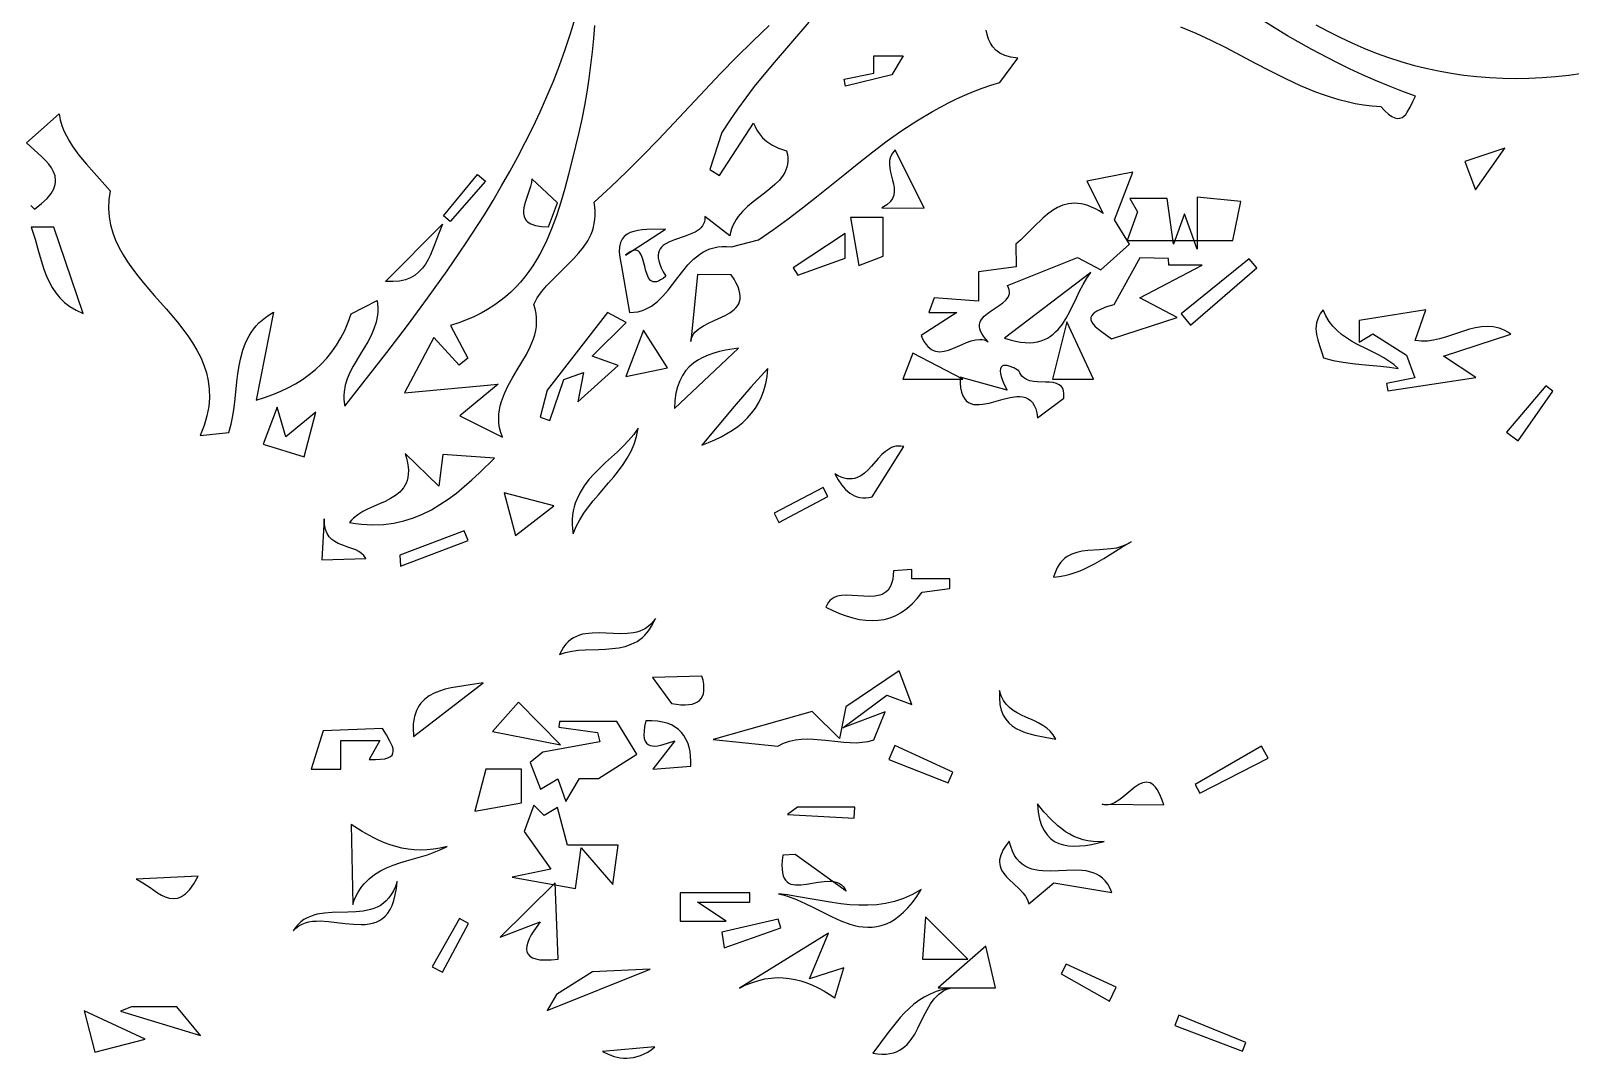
# Model space of a CAD drawing. Header units: metres. Extents: x 0 to 50, y 0 to 50.
# Drawn here: x 16.75 to 25.8, y 12.58 to 18.62 of the extents above; entities that cross this region are included whole.
import ezdxf

# ---------------------------------------------------------------- set-up
doc = ezdxf.new("R2010")
doc.units = ezdxf.units.M

msp = doc.modelspace()

# ---------------------------------------------------------------- linework, layer by layer
for points in [[(16.750564, 17.591054), (16.773249, 17.570564), (16.773249, 17.570564), (16.81457, 17.602193), (16.846669, 17.632395), (16.870254, 17.661266), (16.886037, 17.688902), (16.891225, 17.702287), (16.894728, 17.715399), (16.896636, 17.72825), (16.897037, 17.740852), (16.893675, 17.765357), (16.885351, 17.789009), (16.872777, 17.811904), (16.856662, 17.834138), (16.837717, 17.855806), (16.816652, 17.877005), (16.771005, 17.918374), (16.725404, 17.959011), (16.91761, 18.129222), (16.91761, 18.129222), (16.924658, 18.094857), (16.934291, 18.061928), (16.946288, 18.030302), (16.960431, 17.999847), (16.976498, 17.970432), (16.994272, 17.941924), (17.034056, 17.887105), (17.078027, 17.834337), (17.124426, 17.782564), (17.171495, 17.730732), (17.217477, 17.677788), (17.217477, 17.677788), (17.210203, 17.624949), (17.208558, 17.574023), (17.212132, 17.524871), (17.220517, 17.477352), (17.233304, 17.431326), (17.250084, 17.386652), (17.270447, 17.34319), (17.293984, 17.300799), (17.320287, 17.259339), (17.348946, 17.21867), (17.379552, 17.178651), (17.411696, 17.139142), (17.478962, 17.061091), (17.547472, 16.983393), (17.613951, 16.904925), (17.645407, 16.865051), (17.675129, 16.824564), (17.702706, 16.783322), (17.727731, 16.741186), (17.749794, 16.698014), (17.768486, 16.653667), (17.783398, 16.608004), (17.79412, 16.560885), (17.800245, 16.512169), (17.801362, 16.461715), (17.797062, 16.409384), (17.786937, 16.355035), (17.770578, 16.298527), (17.747574, 16.23972), (17.915942, 16.257327), (17.915942, 16.257327), (17.92925, 16.305899), (17.939346, 16.355195), (17.947004, 16.404932), (17.953, 16.454831), (17.963099, 16.553984), (17.968751, 16.602677), (17.975838, 16.650406), (17.985134, 16.696888), (17.997413, 16.741844), (18.01345, 16.784991), (18.034019, 16.826049), (18.046245, 16.845706), (18.059895, 16.864735), (18.075064, 16.883101), (18.091851, 16.900769), (18.110352, 16.917704), (18.130663, 16.93387), (18.152882, 16.949232), (18.177105, 16.963756), (18.075119, 16.447593), (18.075119, 16.447593), (18.125396, 16.462959), (18.173861, 16.480221), (18.220465, 16.499437), (18.265161, 16.52067), (18.3079, 16.54398), (18.348634, 16.569428), (18.387316, 16.597074), (18.423897, 16.62698), (18.458329, 16.659206), (18.490563, 16.693812), (18.520553, 16.730861), (18.548249, 16.770412), (18.573604, 16.812526), (18.596569, 16.857265), (18.617096, 16.904688), (18.635138, 16.954857), (18.786711, 17.033701), (18.786711, 17.033701), (18.789942, 17.010971), (18.791346, 16.988814), (18.791049, 16.967194), (18.789173, 16.946075), (18.78118, 16.905196), (18.768358, 16.865887), (18.751696, 16.827861), (18.732184, 16.790827), (18.688569, 16.718584), (18.64543, 16.646847), (18.626512, 16.610446), (18.610683, 16.573306), (18.598931, 16.535137), (18.592247, 16.495651), (18.591114, 16.475324), (18.591619, 16.454559), (18.593886, 16.433321), (18.598038, 16.411572), (18.598038, 16.411572), (18.844555, 16.727321), (18.965469, 16.886207), (19.083894, 17.046272), (19.199138, 17.207894), (19.310508, 17.371451), (19.41731, 17.537322), (19.468782, 17.621243), (19.518852, 17.705885), (19.567433, 17.791294), (19.61444, 17.877518), (19.659784, 17.964603), (19.703381, 18.052599), (19.745142, 18.14155), (19.784981, 18.231506), (19.822813, 18.322513), (19.858549, 18.414618), (19.892104, 18.507869), (19.92339, 18.602314), (19.952321, 18.697998)], [(20.063893, 18.649892), (20.05817, 18.571788), (20.050816, 18.493569), (20.041826, 18.415196), (20.031195, 18.336629), (20.018921, 18.257829), (20.004999, 18.178757), (19.989424, 18.099374), (19.972193, 18.01964), (19.9533, 17.939516), (19.9533, 17.939516), (19.911501, 17.774028), (19.88958, 17.691906), (19.866085, 17.610812), (19.840349, 17.531207), (19.811702, 17.453553), (19.779475, 17.378311), (19.743, 17.305941), (19.72296, 17.270977), (19.701607, 17.236904), (19.678858, 17.203779), (19.654629, 17.17166), (19.628835, 17.140606), (19.601395, 17.110672), (19.572223, 17.081917), (19.541237, 17.054399), (19.508353, 17.028176), (19.473487, 17.003303), (19.436555, 16.979841), (19.397475, 16.957845), (19.356162, 16.937374), (19.312533, 16.918485), (19.266504, 16.901235), (19.217991, 16.885684), (19.319154, 16.69376), (19.26947, 16.653609), (19.119472, 16.81552), (18.94757, 16.489354), (19.498968, 16.540842), (19.272069, 16.355342), (19.523235, 16.229617), (19.523235, 16.229617), (19.513703, 16.257751), (19.507054, 16.285235), (19.503096, 16.31211), (19.501641, 16.338416), (19.502499, 16.364195), (19.50548, 16.389487), (19.510395, 16.414334), (19.517054, 16.438775), (19.534846, 16.486608), (19.557339, 16.533312), (19.583016, 16.579214), (19.61036, 16.624643), (19.637855, 16.669925), (19.663984, 16.715388), (19.687229, 16.761358), (19.706075, 16.808163), (19.713373, 16.831981), (19.719003, 16.856131), (19.722775, 16.880652), (19.724498, 16.905587), (19.723984, 16.930977), (19.721042, 16.956861), (19.715484, 16.983281), (19.707119, 17.010278), (19.707119, 17.010278), (19.728454, 17.048334), (19.753797, 17.084223), (19.782313, 17.118394), (19.813166, 17.151296), (19.878547, 17.21509), (19.943259, 17.2792), (19.973278, 17.312496), (20.000624, 17.347219), (20.024465, 17.383817), (20.043963, 17.422741), (20.051823, 17.443215), (20.058285, 17.464439), (20.063244, 17.486469), (20.066596, 17.509361), (20.068236, 17.533171), (20.06806, 17.557956), (20.065964, 17.583771), (20.061843, 17.610673), (20.061843, 17.610673), (20.159233, 17.699345), (20.254339, 17.790829), (20.347671, 17.884572), (20.439739, 17.980024), (20.622125, 18.173844), (20.805576, 18.367875), (20.898977, 18.46359), (20.994174, 18.557703), (21.091677, 18.649661)], [(21.324982, 18.668827), (21.216327, 18.543813), (21.108432, 18.418146), (21.003684, 18.290036), (20.953237, 18.224506), (20.904471, 18.157694), (20.857685, 18.089378), (20.813178, 18.019332), (20.742527, 17.803185), (20.799543, 17.767534), (20.999002, 18.075853), (20.999002, 18.075853), (21.008313, 18.055538), (21.019597, 18.033878), (21.034004, 18.01153), (21.052685, 17.989151), (21.076791, 17.967398), (21.107472, 17.946927), (21.14588, 17.928396), (21.193165, 17.912461), (21.193165, 17.912461), (21.198174, 17.89121), (21.200773, 17.871061), (21.201102, 17.85194), (21.199305, 17.833771), (21.195522, 17.816482), (21.189894, 17.799999), (21.182565, 17.784247), (21.173676, 17.769153), (21.151782, 17.740642), (21.125348, 17.713874), (21.095506, 17.688258), (21.063391, 17.663204), (20.996874, 17.61241), (20.96474, 17.585488), (20.934868, 17.556762), (20.908391, 17.525638), (20.89678, 17.508993), (20.886443, 17.491527), (20.877521, 17.473166), (20.870157, 17.453836), (20.864492, 17.433464), (20.860668, 17.411975), (20.713886, 17.526497), (20.713886, 17.526497), (20.713362, 17.510255), (20.71053, 17.49564), (20.705579, 17.482524), (20.698695, 17.470778), (20.690067, 17.460274), (20.679883, 17.450882), (20.655597, 17.43492), (20.62734, 17.421864), (20.596614, 17.410683), (20.533768, 17.389828), (20.504653, 17.378094), (20.47908, 17.364116), (20.468092, 17.355963), (20.458553, 17.346863), (20.450651, 17.336688), (20.444573, 17.325307), (20.440509, 17.312593), (20.438644, 17.298417), (20.439169, 17.28265), (20.442269, 17.265163), (20.448133, 17.245828), (20.45695, 17.224515), (20.468906, 17.201097), (20.484189, 17.175444), (20.484189, 17.175444), (20.467948, 17.163009), (20.453328, 17.153658), (20.440226, 17.147189), (20.428535, 17.143397), (20.41815, 17.142081), (20.408965, 17.143038), (20.400877, 17.146063), (20.393778, 17.150954), (20.387564, 17.157508), (20.382129, 17.165521), (20.373176, 17.185116), (20.366076, 17.208112), (20.359986, 17.232885), (20.347465, 17.281265), (20.339347, 17.301621), (20.328868, 17.317256), (20.32248, 17.322795), (20.315185, 17.326544), (20.306878, 17.328301), (20.297454, 17.327862), (20.286807, 17.325023), (20.274832, 17.319583), (20.261425, 17.311338), (20.246478, 17.300084), (20.480846, 17.452178), (20.480846, 17.452178), (20.371179, 17.449538), (20.344896, 17.447622), (20.31984, 17.444363), (20.296397, 17.439338), (20.274953, 17.432129), (20.255895, 17.422314), (20.23961, 17.409473), (20.226484, 17.393185), (20.216903, 17.373029), (20.211255, 17.348585), (20.209925, 17.319432), (20.213301, 17.285149), (20.221768, 17.245317), (20.270321, 16.96291), (20.270321, 16.96291), (20.295011, 16.96373), (20.318304, 16.966921), (20.3403, 16.972318), (20.361102, 16.979756), (20.38081, 16.989071), (20.399526, 17.000098), (20.41735, 17.012673), (20.434384, 17.026631), (20.466487, 17.058038), (20.496645, 17.093001), (20.55436, 17.168331), (20.583538, 17.206063), (20.614008, 17.242084), (20.646581, 17.275078), (20.663909, 17.290028), (20.682066, 17.303728), (20.701153, 17.316012), (20.721272, 17.326716), (20.742524, 17.335675), (20.76501, 17.342725), (20.788831, 17.347701), (20.814089, 17.350439), (20.840884, 17.350774), (20.869318, 17.348542), (21.029004, 17.389175), (21.029004, 17.389175), (21.116799, 17.449364), (21.202614, 17.512082), (21.286897, 17.576719), (21.370096, 17.642666), (21.53504, 17.776051), (21.617682, 17.842269), (21.701036, 17.907359), (21.78555, 17.970712), (21.871673, 18.031716), (21.959854, 18.089763), (22.050542, 18.144244), (22.144185, 18.194549), (22.192255, 18.217944), (22.241232, 18.240068), (22.291173, 18.260842), (22.342132, 18.280191), (22.394167, 18.298039), (22.447334, 18.31431), (22.553233, 18.457868), (22.553233, 18.457868), (22.511117, 18.463365), (22.475996, 18.47311), (22.447152, 18.486649), (22.423864, 18.503529), (22.405413, 18.523295), (22.391081, 18.545494), (22.380148, 18.569672), (22.371896, 18.595374), (22.365604, 18.622147)], [(23.509432, 18.641786), (23.599323, 18.60473), (23.687729, 18.563714), (23.775081, 18.519863), (23.948358, 18.42815), (24.035148, 18.382538), (24.122614, 18.338587), (24.21119, 18.297422), (24.301308, 18.260167), (24.34708, 18.243356), (24.393401, 18.227945), (24.440322, 18.214074), (24.4879, 18.201882), (24.536188, 18.191512), (24.585239, 18.183102), (24.635109, 18.176794), (24.685851, 18.172729), (24.685851, 18.172729), (24.709884, 18.147447), (24.731554, 18.128373), (24.751045, 18.115007), (24.768538, 18.10685), (24.784216, 18.103403), (24.798261, 18.104167), (24.810856, 18.108641), (24.822183, 18.116327), (24.832425, 18.126726), (24.841763, 18.139338), (24.858459, 18.169203), (24.873732, 18.201928), (24.889041, 18.233519), (24.889041, 18.233519), (24.809793, 18.262928), (24.731535, 18.293785), (24.654241, 18.326053), (24.577885, 18.359695), (24.502439, 18.394674), (24.427877, 18.430954), (24.281301, 18.507266), (24.137945, 18.588337), (23.997597, 18.673873)], [(24.30425, 18.653484), (24.374162, 18.615302), (24.444555, 18.57958), (24.515427, 18.546318), (24.586776, 18.515516), (24.658601, 18.487174), (24.730898, 18.461292), (24.803665, 18.437869), (24.876901, 18.416907), (24.950603, 18.398405), (25.024768, 18.382362), (25.099396, 18.36878), (25.174483, 18.357657), (25.250027, 18.348994), (25.326026, 18.342791), (25.402479, 18.339048), (25.479382, 18.337765), (25.556733, 18.338942), (25.634531, 18.342578), (25.712773, 18.348674), (25.791457, 18.35723), (25.870581, 18.368246)], [(21.705521, 18.470684), (21.878911, 18.470684), (21.812144, 18.359493), (21.54051, 18.291846), (21.531646, 18.33283), (21.705521, 18.368221), (21.705521, 18.470684)], [(21.831942, 17.918988), (21.831942, 17.918988), (21.815158, 17.89855), (21.804624, 17.877283), (21.79934, 17.855339), (21.798308, 17.832869), (21.800528, 17.810027), (21.805003, 17.786964), (21.816719, 17.740787), (21.821963, 17.717976), (21.825465, 17.695554), (21.826227, 17.673674), (21.82325, 17.652486), (21.815535, 17.632143), (21.802083, 17.612798), (21.781896, 17.594603), (21.753974, 17.577711), (22.003023, 17.575941), (21.831942, 17.918988)], [(25.41506, 17.927945), (25.179285, 17.850372), (25.242791, 17.683077), (25.41506, 17.927945)], [(19.424174, 17.733745), (19.216284, 17.496342), (19.177067, 17.529965), (19.376265, 17.77355), (19.424174, 17.733745)], [(19.696136, 17.748115), (19.696136, 17.748115), (19.693297, 17.726314), (19.687958, 17.703571), (19.672956, 17.656536), (19.657476, 17.609564), (19.65154, 17.586901), (19.647865, 17.565213), (19.647244, 17.544818), (19.650471, 17.526037), (19.658338, 17.509189), (19.66426, 17.501589), (19.671639, 17.494593), (19.691168, 17.482569), (19.717718, 17.473436), (19.752082, 17.467514), (19.795053, 17.465122), (19.846545, 17.606604), (19.696136, 17.748115)], [(23.22838, 17.786989), (22.957309, 17.735122), (23.05512, 17.545114), (23.05512, 17.545114), (23.031383, 17.559678), (23.008483, 17.571992), (22.986388, 17.582151), (22.965061, 17.590251), (22.944469, 17.596385), (22.924577, 17.600648), (22.905351, 17.603134), (22.886757, 17.60394), (22.86876, 17.603158), (22.851325, 17.600884), (22.818006, 17.592238), (22.786526, 17.578758), (22.756608, 17.561203), (22.727979, 17.540328), (22.700361, 17.516892), (22.647064, 17.465362), (22.594516, 17.41267), (22.567834, 17.387781), (22.540515, 17.364874), (22.543493, 17.230834), (22.320776, 17.200487), (22.320776, 17.029895), (22.061298, 17.048761), (22.029928, 16.96169), (22.193251, 16.96169), (21.983638, 16.827165), (21.983638, 16.827165), (21.99309, 16.807033), (22.002947, 16.789666), (22.013187, 16.774911), (22.02379, 16.762613), (22.034732, 16.752619), (22.045992, 16.744774), (22.057548, 16.738925), (22.069378, 16.734917), (22.08146, 16.732597), (22.093772, 16.73181), (22.119, 16.734221), (22.144886, 16.740919), (22.171255, 16.750672), (22.224742, 16.774415), (22.251509, 16.785941), (22.278058, 16.795594), (22.304213, 16.802143), (22.329801, 16.804356), (22.342327, 16.803451), (22.354645, 16.801), (22.366733, 16.796849), (22.37857, 16.790845), (22.37857, 16.790845), (22.362757, 16.807987), (22.350087, 16.824067), (22.340369, 16.839147), (22.333414, 16.853289), (22.329033, 16.866555), (22.327037, 16.879007), (22.327235, 16.890708), (22.329439, 16.90172), (22.333458, 16.912104), (22.339105, 16.921924), (22.354519, 16.940119), (22.374166, 16.9568), (22.39653, 16.972466), (22.443348, 17.002744), (22.464771, 17.01835), (22.482849, 17.034932), (22.496067, 17.052987), (22.500379, 17.062722), (22.502908, 17.073012), (22.503464, 17.083919), (22.501858, 17.095506), (22.4979, 17.107834), (22.491401, 17.120965), (22.904059, 17.286117), (23.041281, 17.212988), (23.209155, 17.363527), (23.120755, 17.507066), (23.22838, 17.786989)], [(23.2101, 17.632354), (23.256944, 17.554343), (23.195878, 17.384847), (23.816744, 17.384847), (23.863619, 17.614777), (23.60722, 17.64024), (23.60722, 17.334281), (23.532271, 17.542311), (23.467697, 17.363078), (23.430948, 17.632354), (23.2101, 17.632354)], [(16.754313, 17.463891), (16.754313, 17.463891), (16.776825, 17.394214), (16.796896, 17.32136), (16.817973, 17.247823), (16.829966, 17.211578), (16.843503, 17.176096), (16.859015, 17.141689), (16.876934, 17.10867), (16.897688, 17.077349), (16.921711, 17.048038), (16.949431, 17.021048), (16.981281, 16.996692), (17.017691, 16.975281), (17.059092, 16.957126), (16.88639, 17.464688), (16.754313, 17.463891)], [(19.171151, 17.481533), (19.171151, 17.481533), (19.147181, 17.421834), (19.124614, 17.360681), (19.100197, 17.301327), (19.086278, 17.273341), (19.070676, 17.247023), (19.052985, 17.222781), (19.032798, 17.201021), (19.009709, 17.182149), (18.98331, 17.166572), (18.953196, 17.154696), (18.918959, 17.146927), (18.880193, 17.143673), (18.836491, 17.145339), (19.171151, 17.481533)], [(21.568797, 17.520577), (21.618872, 17.239127), (21.761453, 17.293167), (21.761453, 17.520577), (21.568797, 17.520577)], [(21.259246, 17.181943), (21.537724, 17.281652), (21.537724, 17.426013), (21.231908, 17.224965), (21.259246, 17.181943)], [(23.269414, 17.283105), (23.116246, 17.007529), (23.116246, 17.007529), (23.074557, 16.995329), (23.041561, 16.982929), (23.016563, 16.970364), (22.998868, 16.957668), (22.98778, 16.944878), (22.982605, 16.932028), (22.982648, 16.919154), (22.987213, 16.90629), (22.995607, 16.893472), (23.007133, 16.880735), (23.036803, 16.855645), (23.103156, 16.807985), (23.488866, 16.932053), (23.270007, 17.049497), (23.636976, 17.241133), (23.439423, 17.241133), (23.438969, 17.278869), (23.269414, 17.283105)], [(22.981431, 17.197906), (22.474889, 16.810925), (22.474889, 16.810925), (22.508067, 16.800798), (22.539233, 16.793252), (22.568476, 16.788173), (22.595885, 16.785445), (22.62155, 16.784953), (22.64556, 16.786584), (22.668004, 16.790222), (22.688972, 16.795753), (22.708552, 16.803061), (22.726835, 16.812033), (22.74391, 16.822553), (22.759865, 16.834506), (22.77479, 16.847778), (22.788774, 16.862254), (22.814278, 16.89436), (22.837091, 16.929905), (22.857927, 16.967971), (22.896525, 17.047995), (22.915717, 17.088117), (22.935788, 17.127088), (22.957455, 17.16399), (22.981431, 17.197906)], [(23.912623, 17.27841), (23.511934, 16.954391), (23.567222, 16.887479), (23.956455, 17.225447), (23.912623, 17.27841)], [(20.670219, 17.185759), (20.630062, 16.792461), (20.630062, 16.792461), (20.633358, 16.8076), (20.638747, 16.821494), (20.646047, 16.834247), (20.655075, 16.845967), (20.665649, 16.85676), (20.677586, 16.86673), (20.704817, 16.884629), (20.735307, 16.900512), (20.767593, 16.915227), (20.831712, 16.94454), (20.860621, 16.960834), (20.88548, 16.979349), (20.895934, 16.989705), (20.904827, 17.000934), (20.911978, 17.013142), (20.917203, 17.026435), (20.920319, 17.040919), (20.921143, 17.0567), (20.919494, 17.073884), (20.915188, 17.092577), (20.908043, 17.112884), (20.897875, 17.134913), (20.884503, 17.158768), (20.867743, 17.184555), (20.670219, 17.185759)], [(19.801904, 16.328348), (19.884472, 16.568183), (19.999731, 16.609644), (19.966063, 16.43723), (20.203582, 16.650222), (20.050581, 16.705259), (20.25003, 16.904552), (20.14124, 16.962156), (19.785886, 16.506842), (19.746106, 16.347358), (19.801904, 16.328348)], [(24.346328, 16.97897), (24.346328, 16.97897), (24.332487, 16.958145), (24.321747, 16.93836), (24.313841, 16.919482), (24.308505, 16.901376), (24.305473, 16.883907), (24.30448, 16.86694), (24.30526, 16.850341), (24.307548, 16.833976), (24.315587, 16.801408), (24.326473, 16.768157), (24.338084, 16.733149), (24.348295, 16.695305), (24.348295, 16.695305), (24.406814, 16.680476), (24.464102, 16.669672), (24.520279, 16.661894), (24.575466, 16.656144), (24.683348, 16.646737), (24.736284, 16.641084), (24.788711, 16.633467), (24.788711, 16.633467), (24.761949, 16.6564), (24.733446, 16.676968), (24.703548, 16.695639), (24.672604, 16.712882), (24.608968, 16.744957), (24.545323, 16.776942), (24.514366, 16.794073), (24.484452, 16.812587), (24.455927, 16.832953), (24.42914, 16.85564), (24.404439, 16.881117), (24.382171, 16.909852), (24.362685, 16.942313), (24.346328, 16.97897)], [(24.55807, 16.91547), (24.55807, 16.788435), (24.63855, 16.836686), (24.836378, 16.711217), (24.886801, 16.578387), (24.719789, 16.544393), (24.727709, 16.502268), (25.243827, 16.579393), (25.055348, 16.704948), (25.449905, 16.835829), (25.449905, 16.835829), (25.432706, 16.847022), (25.415488, 16.856385), (25.398252, 16.86402), (25.380997, 16.870032), (25.346427, 16.877596), (25.311777, 16.879898), (25.277043, 16.877763), (25.242222, 16.872014), (25.207311, 16.863475), (25.172308, 16.852969), (25.102013, 16.829353), (25.066715, 16.817889), (25.031312, 16.807753), (24.995803, 16.799768), (24.960184, 16.794758), (24.924453, 16.793547), (24.888605, 16.796958), (24.95153, 16.978255), (24.55807, 16.91547)], [(20.353184, 16.857568), (20.248451, 16.585474), (20.493792, 16.636785), (20.353184, 16.857568)], [(22.84032, 16.907083), (22.75636, 16.570469), (22.997585, 16.570469), (22.84032, 16.907083)], [(20.535011, 16.398393), (20.909994, 16.752856), (20.909994, 16.752856), (20.835186, 16.741036), (20.799496, 16.733134), (20.765212, 16.723599), (20.73253, 16.712201), (20.701647, 16.698712), (20.672759, 16.682901), (20.646063, 16.664542), (20.621756, 16.643403), (20.600035, 16.619257), (20.581095, 16.591874), (20.565134, 16.561026), (20.552349, 16.526482), (20.542935, 16.488015), (20.537091, 16.445395), (20.535011, 16.398393)], [(21.935384, 16.723809), (21.877175, 16.570469), (22.229286, 16.570469), (21.935384, 16.723809)], [(22.212896, 16.582312), (22.212896, 16.582312), (22.213458, 16.54815), (22.216427, 16.518818), (22.221653, 16.494005), (22.228982, 16.473401), (22.238261, 16.456694), (22.249338, 16.443574), (22.262061, 16.43373), (22.276277, 16.426851), (22.291832, 16.422626), (22.308575, 16.420745), (22.326352, 16.420896), (22.345012, 16.422768), (22.384367, 16.430435), (22.425419, 16.441257), (22.466946, 16.452748), (22.507728, 16.462421), (22.546543, 16.467789), (22.564832, 16.468081), (22.582171, 16.466365), (22.598407, 16.462329), (22.613389, 16.455662), (22.626963, 16.446054), (22.638977, 16.433194), (22.649278, 16.416771), (22.657714, 16.396473), (22.664132, 16.371991), (22.668379, 16.343013), (22.823913, 16.458841), (22.823913, 16.458841), (22.823866, 16.487813), (22.821898, 16.499735), (22.818736, 16.510097), (22.814458, 16.51901), (22.809141, 16.526586), (22.795695, 16.538173), (22.779016, 16.54575), (22.759719, 16.550209), (22.73842, 16.552444), (22.715736, 16.553346), (22.668673, 16.554724), (22.645527, 16.556984), (22.62346, 16.561482), (22.603087, 16.569111), (22.585024, 16.580762), (22.577052, 16.588375), (22.569888, 16.597329), (22.56361, 16.607734), (22.558294, 16.619703), (22.558294, 16.619703), (22.52988, 16.636231), (22.502686, 16.647444), (22.490241, 16.650512), (22.478933, 16.651598), (22.46904, 16.650484), (22.460839, 16.646953), (22.454608, 16.640786), (22.450624, 16.631766), (22.449165, 16.619675), (22.450507, 16.604295), (22.454929, 16.585409), (22.462707, 16.562799), (22.474119, 16.536248), (22.489443, 16.505536), (22.212896, 16.582312)], [(21.083352, 16.632401), (21.083352, 16.632401), (20.983189, 16.522619), (20.885762, 16.410444), (20.69456, 16.182902), (20.69456, 16.182902), (20.733886, 16.197857), (20.771867, 16.213989), (20.808362, 16.231421), (20.843229, 16.250275), (20.876328, 16.270675), (20.907518, 16.292744), (20.936657, 16.316607), (20.963604, 16.342385), (20.988219, 16.370204), (21.01036, 16.400185), (21.029886, 16.432452), (21.046655, 16.467129), (21.060528, 16.504339), (21.071363, 16.544206), (21.079018, 16.586852), (21.083352, 16.632401)], [(25.65637, 16.531774), (25.425184, 16.258633), (25.492975, 16.207409), (25.696685, 16.500734), (25.65637, 16.531774)], [(18.200179, 16.405535), (18.117935, 16.18888), (18.357596, 16.113697), (18.426154, 16.376297), (18.249696, 16.232362), (18.200179, 16.405535)], [(19.938406, 15.661804), (19.938406, 15.661804), (19.956463, 15.704305), (19.977981, 15.744606), (20.002385, 15.783071), (20.029104, 15.820065), (20.057566, 15.855951), (20.087196, 15.891093), (20.147677, 15.960602), (20.177381, 15.995697), (20.205965, 16.031505), (20.232855, 16.06839), (20.257481, 16.106715), (20.279268, 16.146845), (20.297644, 16.189143), (20.312038, 16.233974), (20.321875, 16.281702), (20.321875, 16.281702), (20.295003, 16.244806), (20.26507, 16.209856), (20.232815, 16.176382), (20.198978, 16.143915), (20.12951, 16.080121), (20.095357, 16.047854), (20.062576, 16.014715), (20.031907, 15.980233), (20.004088, 15.943938), (19.979859, 15.905362), (19.959957, 15.864033), (19.95186, 15.84219), (19.945122, 15.819483), (19.939835, 15.795853), (19.936092, 15.771241), (19.933985, 15.745589), (19.933607, 15.718838), (19.93505, 15.690929), (19.938406, 15.661804)], [(18.625356, 15.728098), (18.625356, 15.728098), (18.660476, 15.722387), (18.694807, 15.718295), (18.761199, 15.71477), (18.824723, 15.717131), (18.885571, 15.724987), (18.943933, 15.737949), (19.000001, 15.755624), (19.053965, 15.777623), (19.106016, 15.803555), (19.156345, 15.833028), (19.205144, 15.865652), (19.252603, 15.901036), (19.298912, 15.93879), (19.344264, 15.978522), (19.38885, 16.019842), (19.476483, 16.105683), (19.17383, 16.128744), (19.149566, 15.941103), (18.95164, 16.133425), (18.95164, 16.133425), (18.959722, 16.105408), (18.965462, 16.079388), (18.968976, 16.055264), (18.97038, 16.032937), (18.969792, 16.012305), (18.967327, 15.993268), (18.963101, 15.975725), (18.95723, 15.959575), (18.949832, 15.944718), (18.941021, 15.931052), (18.930916, 15.918478), (18.919631, 15.906893), (18.893988, 15.886293), (18.865024, 15.868447), (18.833668, 15.852547), (18.800851, 15.837789), (18.734555, 15.808475), (18.702935, 15.792308), (18.673576, 15.77406), (18.647406, 15.752925), (18.635808, 15.741023), (18.625356, 15.728098)], [(21.881742, 16.175513), (21.881742, 16.175513), (21.865752, 16.177582), (21.850629, 16.17772), (21.836306, 16.176074), (21.822719, 16.172792), (21.809802, 16.16802), (21.797491, 16.161906), (21.774425, 16.146239), (21.752998, 16.126967), (21.732691, 16.105268), (21.693348, 16.059292), (21.67327, 16.037369), (21.652226, 16.017725), (21.629695, 16.001537), (21.605157, 15.989981), (21.591971, 15.986308), (21.578088, 15.984234), (21.563443, 15.983906), (21.54797, 15.985472), (21.531604, 15.989079), (21.51428, 15.994873), (21.495933, 16.003002), (21.476497, 16.013613), (21.476497, 16.013613), (21.496172, 15.978902), (21.517318, 15.948119), (21.540321, 15.921842), (21.565568, 15.900652), (21.579154, 15.892144), (21.593445, 15.885126), (21.60849, 15.879668), (21.624338, 15.875844), (21.641037, 15.873726), (21.658635, 15.873386), (21.677181, 15.874896), (21.696722, 15.87833), (21.881742, 16.175513)], [(21.147835, 15.729032), (21.435956, 15.880646), (21.408105, 15.933659), (21.119708, 15.78265), (21.147835, 15.729032)], [(19.534023, 15.902389), (19.599489, 15.651633), (19.825235, 15.825739), (19.534023, 15.902389)], [(18.475498, 15.749691), (18.461445, 15.508584), (18.71971, 15.51679), (18.71971, 15.51679), (18.709287, 15.533425), (18.695758, 15.546951), (18.679652, 15.557973), (18.661495, 15.567098), (18.621137, 15.582089), (18.578901, 15.596781), (18.558396, 15.605532), (18.539002, 15.61603), (18.521247, 15.628881), (18.505658, 15.644693), (18.492761, 15.664073), (18.483084, 15.687628), (18.477154, 15.715965), (18.475498, 15.749691)], [(18.923433, 15.470579), (19.321038, 15.622344), (19.298961, 15.680128), (18.919478, 15.536566), (18.923433, 15.470579)], [(23.218689, 15.614375), (23.218689, 15.614375), (23.191958, 15.597936), (23.162874, 15.586197), (23.131892, 15.578252), (23.099467, 15.573191), (23.032103, 15.568091), (22.96442, 15.56363), (22.931594, 15.55937), (22.900052, 15.552545), (22.870247, 15.542247), (22.842634, 15.527568), (22.829792, 15.518301), (22.817669, 15.507599), (22.80632, 15.495348), (22.795804, 15.481434), (22.786177, 15.465743), (22.777495, 15.448162), (22.769816, 15.428578), (22.763196, 15.406877), (22.763196, 15.406877), (22.796292, 15.410598), (22.828319, 15.416454), (22.859375, 15.424252), (22.889555, 15.433799), (22.918958, 15.444901), (22.947679, 15.457365), (23.003463, 15.485605), (23.057682, 15.516973), (23.11111, 15.549922), (23.164521, 15.582905), (23.218689, 15.614375)], [(21.821759, 15.445047), (21.821759, 15.445047), (21.820468, 15.418925), (21.81741, 15.39589), (21.812692, 15.375758), (21.806419, 15.358346), (21.798694, 15.343472), (21.789622, 15.33095), (21.779309, 15.320599), (21.767859, 15.312234), (21.755376, 15.305674), (21.741966, 15.300733), (21.712782, 15.294979), (21.681145, 15.293505), (21.647891, 15.294846), (21.579888, 15.300104), (21.546814, 15.301089), (21.515474, 15.299021), (21.500717, 15.296385), (21.486708, 15.292435), (21.473552, 15.28699), (21.461353, 15.279864), (21.450216, 15.270876), (21.440246, 15.259842), (21.431548, 15.246578), (21.424225, 15.230901), (21.424225, 15.230901), (21.464793, 15.210986), (21.504815, 15.193656), (21.54426, 15.179081), (21.583094, 15.167432), (21.621286, 15.158879), (21.658804, 15.153593), (21.695614, 15.151744), (21.731686, 15.153503), (21.766987, 15.15904), (21.801484, 15.168525), (21.835146, 15.182129), (21.867939, 15.200023), (21.899833, 15.222376), (21.930794, 15.24936), (21.96079, 15.281144), (21.98979, 15.3179), (22.152979, 15.340918), (22.152979, 15.396807), (21.92925, 15.396807), (21.92925, 15.452696), (21.821759, 15.445047)], [(19.858857, 14.951937), (19.858857, 14.951937), (19.89456, 14.964049), (19.931852, 14.972188), (19.970381, 14.977239), (20.009792, 14.980086), (20.089845, 14.982706), (20.12978, 14.984247), (20.169181, 14.98712), (20.207694, 14.99221), (20.244966, 15.0004), (20.280643, 15.012576), (20.31437, 15.029621), (20.330393, 15.040246), (20.345795, 15.052419), (20.360533, 15.066252), (20.374562, 15.081855), (20.387839, 15.099338), (20.400319, 15.118812), (20.411958, 15.140388), (20.422711, 15.164175), (20.422711, 15.164175), (20.409728, 15.145956), (20.395726, 15.130286), (20.380775, 15.116985), (20.364948, 15.105872), (20.348317, 15.096768), (20.330954, 15.089492), (20.312932, 15.083865), (20.294321, 15.079705), (20.255626, 15.07507), (20.215445, 15.074145), (20.132935, 15.077662), (20.09176, 15.079223), (20.051406, 15.078729), (20.012452, 15.074741), (19.99368, 15.070986), (19.975473, 15.065816), (19.957906, 15.059053), (19.941048, 15.050515), (19.924973, 15.040022), (19.909752, 15.027395), (19.895458, 15.012453), (19.882163, 14.995016), (19.869938, 14.974904), (19.858857, 14.951937)], [(20.761043, 14.453633), (21.141933, 14.413525), (21.141933, 14.413525), (21.175885, 14.43058), (21.210278, 14.442801), (21.245058, 14.450801), (21.280168, 14.455197), (21.315552, 14.456603), (21.351153, 14.455634), (21.422783, 14.449035), (21.494607, 14.440318), (21.530451, 14.436704), (21.566175, 14.434406), (21.601723, 14.43404), (21.637038, 14.43622), (21.672064, 14.441561), (21.706744, 14.45068), (21.773397, 14.615038), (21.524716, 14.520784), (21.782801, 14.714197), (21.929871, 14.658455), (21.855042, 14.85558), (21.541811, 14.644578), (21.50382, 14.458221), (21.344754, 14.617163), (20.761043, 14.453633)], [(18.999744, 14.471378), (19.409537, 14.785078), (19.409537, 14.785078), (19.334302, 14.773871), (19.25887, 14.76288), (19.222184, 14.756181), (19.186771, 14.747996), (19.153074, 14.73781), (19.121533, 14.725111), (19.092589, 14.709384), (19.066683, 14.690115), (19.044256, 14.666792), (19.034485, 14.653449), (19.025749, 14.6389), (19.018104, 14.623081), (19.011604, 14.605927), (19.006304, 14.587374), (19.00226, 14.567357), (18.999527, 14.545814), (18.99816, 14.522679), (18.999744, 14.471378)], [(20.405014, 14.816297), (20.517126, 14.664755), (20.517126, 14.664755), (20.546197, 14.660059), (20.572807, 14.657377), (20.596974, 14.656696), (20.618712, 14.658009), (20.638041, 14.661303), (20.654975, 14.666569), (20.669533, 14.673797), (20.68173, 14.682977), (20.691583, 14.694097), (20.69911, 14.707149), (20.704326, 14.722122), (20.707248, 14.739005), (20.707894, 14.757788), (20.70628, 14.778461), (20.702423, 14.801015), (20.696338, 14.825438), (20.405014, 14.816297)], [(19.618613, 14.673148), (19.465341, 14.500233), (19.864588, 14.420781), (19.618613, 14.673148)], [(22.444787, 14.740706), (22.444787, 14.740706), (22.444066, 14.697227), (22.447717, 14.65899), (22.455415, 14.625606), (22.466834, 14.596682), (22.481647, 14.571829), (22.499529, 14.550655), (22.520152, 14.532769), (22.543192, 14.51778), (22.568322, 14.505297), (22.595217, 14.49493), (22.623549, 14.486287), (22.652993, 14.478978), (22.713914, 14.466795), (22.775369, 14.455254), (22.775369, 14.455254), (22.760752, 14.480342), (22.743036, 14.501714), (22.722712, 14.51996), (22.700272, 14.535668), (22.676208, 14.549429), (22.65101, 14.561831), (22.59918, 14.584913), (22.57353, 14.596772), (22.548712, 14.609629), (22.525217, 14.624072), (22.503537, 14.640691), (22.484163, 14.660075), (22.467585, 14.682813), (22.454296, 14.709494), (22.444787, 14.740706)], [(18.469262, 14.504699), (18.398359, 14.279033), (18.57331, 14.279033), (18.57331, 14.446699), (18.802632, 14.446699), (18.740859, 14.335553), (18.740859, 14.335553), (18.777164, 14.335013), (18.80729, 14.336576), (18.831663, 14.340133), (18.850709, 14.345572), (18.864853, 14.352786), (18.874522, 14.361663), (18.880141, 14.372094), (18.882136, 14.383969), (18.880933, 14.397179), (18.876957, 14.411614), (18.862391, 14.44372), (18.841843, 14.479407), (18.81872, 14.517799), (18.469262, 14.504699)], [(19.855215, 14.525223), (20.082348, 14.494275), (20.095029, 14.438412), (19.760552, 14.378328), (19.686757, 14.318135), (19.746475, 14.16082), (19.848898, 14.222226), (19.896809, 14.089245), (19.977211, 14.223145), (20.087177, 14.223145), (20.313474, 14.366671), (20.195348, 14.558477), (19.859754, 14.558477), (19.855215, 14.525223)], [(20.365733, 14.56192), (20.365733, 14.56192), (20.359027, 14.529239), (20.355534, 14.50135), (20.355059, 14.477952), (20.35741, 14.458743), (20.362395, 14.443422), (20.36982, 14.431687), (20.379492, 14.423237), (20.391218, 14.417771), (20.404805, 14.414988), (20.420062, 14.414586), (20.436793, 14.416264), (20.454807, 14.419721), (20.493911, 14.430764), (20.53583, 14.445307), (20.406771, 14.279033), (20.63117, 14.295351), (20.63117, 14.295351), (20.631389, 14.325581), (20.629684, 14.354504), (20.625987, 14.382013), (20.62023, 14.407999), (20.612346, 14.432356), (20.602266, 14.454975), (20.589922, 14.475749), (20.575246, 14.49457), (20.55817, 14.51133), (20.538627, 14.525923), (20.516548, 14.538239), (20.491864, 14.548173), (20.464509, 14.555615), (20.434414, 14.560459), (20.401511, 14.562596), (20.365733, 14.56192)], [(21.795394, 14.335794), (22.142617, 14.197221), (22.170758, 14.261808), (21.830002, 14.41825), (21.795394, 14.335794)], [(23.622831, 14.136961), (24.023368, 14.343029), (23.985119, 14.414259), (23.595171, 14.187988), (23.622831, 14.136961)], [(19.425265, 14.279033), (19.360613, 14.031394), (19.636024, 14.080318), (19.636024, 14.279033), (19.425265, 14.279033)], [(23.047897, 14.07227), (23.411457, 14.068384), (23.411457, 14.068384), (23.401762, 14.096457), (23.391909, 14.120716), (23.381902, 14.141365), (23.371747, 14.158603), (23.361448, 14.172632), (23.351011, 14.183652), (23.340441, 14.191864), (23.329743, 14.19747), (23.318922, 14.20067), (23.307983, 14.201664), (23.296932, 14.200654), (23.285773, 14.197842), (23.263153, 14.18761), (23.240164, 14.172575), (23.193244, 14.134528), (23.169395, 14.114729), (23.145341, 14.096556), (23.121124, 14.081617), (23.096783, 14.071518), (23.084579, 14.068786), (23.07236, 14.067867), (23.060131, 14.068961), (23.047897, 14.07227)], [(19.707585, 14.067807), (19.651529, 13.912217), (19.807912, 13.68993), (19.580781, 13.643699), (19.952837, 13.576316), (19.985531, 13.815884), (20.172254, 13.600602), (20.203822, 13.831924), (19.905148, 13.831924), (19.847277, 14.053588), (19.768863, 14.006576), (19.707585, 14.067807)], [(21.199732, 14.011353), (21.590107, 13.990173), (21.593656, 14.055479), (21.258062, 14.055479), (21.199732, 14.011353)], [(22.66738, 14.074731), (22.66738, 14.074731), (22.672351, 14.026661), (22.680788, 13.984653), (22.69251, 13.948387), (22.70733, 13.917541), (22.725065, 13.891792), (22.745532, 13.870818), (22.768545, 13.854298), (22.793921, 13.841909), (22.821476, 13.83333), (22.851025, 13.828239), (22.882384, 13.826313), (22.915369, 13.82723), (22.949797, 13.830669), (22.985482, 13.836308), (23.059891, 13.852897), (23.059891, 13.852897), (23.026615, 13.851472), (22.994953, 13.852868), (22.964808, 13.856919), (22.936086, 13.863456), (22.908689, 13.872311), (22.882523, 13.883317), (22.85749, 13.896306), (22.833495, 13.911109), (22.810442, 13.92756), (22.788234, 13.945489), (22.745974, 13.985115), (22.705945, 14.028643), (22.66738, 14.074731)], [(18.6348, 13.953792), (18.643642, 13.483611), (18.643642, 13.483611), (18.652288, 13.507801), (18.661987, 13.5303), (18.672692, 13.551189), (18.684352, 13.570551), (18.696917, 13.588466), (18.710339, 13.605018), (18.739554, 13.634356), (18.7716, 13.659222), (18.806082, 13.68027), (18.842603, 13.698156), (18.880769, 13.713534), (18.920183, 13.72706), (18.96045, 13.73939), (19.041958, 13.76308), (19.082408, 13.775751), (19.122128, 13.789846), (19.160721, 13.806021), (19.197792, 13.824931), (19.197792, 13.824931), (19.157534, 13.814775), (19.118144, 13.807765), (19.07958, 13.803745), (19.041803, 13.802563), (19.00477, 13.804066), (18.968441, 13.808098), (18.932775, 13.814507), (18.89773, 13.82314), (18.863265, 13.833841), (18.829339, 13.846459), (18.795911, 13.860839), (18.762939, 13.876827), (18.698203, 13.913014), (18.6348, 13.953792)], [(22.502108, 13.855226), (22.502108, 13.855226), (22.475395, 13.81973), (22.465469, 13.803274), (22.457671, 13.787619), (22.451882, 13.772718), (22.447981, 13.758525), (22.44585, 13.744995), (22.445369, 13.732082), (22.446417, 13.719739), (22.448877, 13.70792), (22.45755, 13.685672), (22.470432, 13.66497), (22.486567, 13.645446), (22.504997, 13.626733), (22.524768, 13.608463), (22.564505, 13.571778), (22.582558, 13.552628), (22.598127, 13.532449), (22.610255, 13.510873), (22.617986, 13.487533), (22.764233, 13.610959), (23.105433, 13.554609), (23.105433, 13.554609), (23.093952, 13.580496), (23.080855, 13.602821), (23.066256, 13.621833), (23.050268, 13.637782), (23.033005, 13.650918), (23.014583, 13.661491), (22.995115, 13.66975), (22.974714, 13.675946), (22.953496, 13.680329), (22.931573, 13.683147), (22.886074, 13.685093), (22.839128, 13.683781), (22.791648, 13.681212), (22.744547, 13.679383), (22.698737, 13.680294), (22.676602, 13.682401), (22.655132, 13.685943), (22.634441, 13.69117), (22.614643, 13.69833), (22.595853, 13.707674), (22.578184, 13.719453), (22.56175, 13.733915), (22.546666, 13.75131), (22.533046, 13.77189), (22.521003, 13.795902), (22.510653, 13.823597), (22.502108, 13.855226)], [(21.172265, 13.772716), (21.172265, 13.772716), (21.168163, 13.741605), (21.166351, 13.71422), (21.166699, 13.690344), (21.169081, 13.669766), (21.173369, 13.652269), (21.179436, 13.63764), (21.187153, 13.625664), (21.196393, 13.616127), (21.207029, 13.608815), (21.218932, 13.603514), (21.231975, 13.600008), (21.246031, 13.598085), (21.276669, 13.598126), (21.309824, 13.601922), (21.379602, 13.613921), (21.414183, 13.618695), (21.447195, 13.620366), (21.462795, 13.619502), (21.477619, 13.617219), (21.491541, 13.613303), (21.504433, 13.60754), (21.516167, 13.599715), (21.526615, 13.589614), (21.53565, 13.577023), (21.543144, 13.561727), (21.24444, 13.776035), (21.172265, 13.772716)], [(17.370765, 13.63116), (17.370765, 13.63116), (17.390312, 13.622707), (17.410474, 13.611089), (17.452478, 13.582164), (17.496448, 13.551998), (17.519069, 13.538829), (17.542057, 13.528206), (17.565374, 13.521078), (17.588977, 13.518399), (17.612826, 13.52112), (17.62483, 13.524803), (17.63688, 13.530193), (17.648971, 13.537409), (17.661098, 13.546569), (17.673255, 13.557793), (17.685439, 13.5712), (17.709861, 13.605038), (17.734325, 13.649034), (17.370765, 13.63116)], [(18.904331, 13.618421), (18.904331, 13.618421), (18.89432, 13.589431), (18.882804, 13.563748), (18.869876, 13.541169), (18.855627, 13.521493), (18.840151, 13.504516), (18.823538, 13.490037), (18.805881, 13.477854), (18.787272, 13.467764), (18.767802, 13.459565), (18.747564, 13.453055), (18.705152, 13.444291), (18.660772, 13.439856), (18.615158, 13.43813), (18.523177, 13.436337), (18.478282, 13.433033), (18.435098, 13.425967), (18.414377, 13.420518), (18.394361, 13.413521), (18.37514, 13.404775), (18.356808, 13.394077), (18.339455, 13.381225), (18.323174, 13.366016), (18.308057, 13.348249), (18.294196, 13.327722), (18.294196, 13.327722), (18.31006, 13.343846), (18.327298, 13.35695), (18.345794, 13.367291), (18.365429, 13.375125), (18.386088, 13.380708), (18.407654, 13.384298), (18.430011, 13.386151), (18.453041, 13.386524), (18.500654, 13.383853), (18.54956, 13.37834), (18.598826, 13.372036), (18.647518, 13.366994), (18.694702, 13.365268), (18.717437, 13.366289), (18.739444, 13.368909), (18.760608, 13.373383), (18.780811, 13.37997), (18.799937, 13.388924), (18.817868, 13.400504), (18.834489, 13.414964), (18.849683, 13.432563), (18.863332, 13.453556), (18.875321, 13.478201), (18.885532, 13.506753), (18.893848, 13.539469), (18.900154, 13.576607), (18.904331, 13.618421)], [(19.510469, 13.290975), (19.744791, 13.381263), (19.744791, 13.381263), (19.707606, 13.328427), (19.692924, 13.30392), (19.681152, 13.280853), (19.67252, 13.259353), (19.667256, 13.239544), (19.665588, 13.221551), (19.667745, 13.2055), (19.673954, 13.191516), (19.684446, 13.179725), (19.699448, 13.170251), (19.719188, 13.163219), (19.743895, 13.158756), (19.773797, 13.156986), (19.809123, 13.158034), (19.850101, 13.162026), (19.833021, 13.611262), (19.510469, 13.290975)], [(20.56823, 13.552481), (20.56823, 13.384815), (20.838569, 13.384815), (20.670772, 13.496592), (20.9784, 13.496592), (20.9784, 13.552481), (20.56823, 13.552481)], [(21.146197, 13.545602), (21.146197, 13.545602), (21.172416, 13.539543), (21.198634, 13.531835), (21.25107, 13.512304), (21.303507, 13.488683), (21.355944, 13.462644), (21.460817, 13.410002), (21.513253, 13.386744), (21.56569, 13.367759), (21.591908, 13.36039), (21.618126, 13.354717), (21.644345, 13.350949), (21.670563, 13.349294), (21.696781, 13.349961), (21.722999, 13.35316), (21.749218, 13.359099), (21.775436, 13.367988), (21.801654, 13.380036), (21.827873, 13.395451), (21.854091, 13.414444), (21.880309, 13.437222), (21.906527, 13.463996), (21.932746, 13.494973), (21.958964, 13.530364), (21.985182, 13.570377), (21.985182, 13.570377), (21.932746, 13.541089), (21.880309, 13.518127), (21.827873, 13.50093), (21.775436, 13.488932), (21.722999, 13.481572), (21.670563, 13.478286), (21.618126, 13.478511), (21.56569, 13.481684), (21.513253, 13.487241), (21.460817, 13.494619), (21.355944, 13.512588), (21.25107, 13.531084), (21.198634, 13.539122), (21.146197, 13.545602)], [(19.270697, 13.401544), (19.110737, 13.117691), (19.170359, 13.085179), (19.324171, 13.372108), (19.270697, 13.401544)], [(20.826092, 13.229186), (21.159621, 13.34681), (21.143626, 13.396113), (20.812442, 13.320847), (20.826092, 13.229186)], [(22.009753, 13.411484), (21.993278, 13.16126), (22.257975, 13.16126), (22.009753, 13.411484)], [(21.439649, 13.313982), (20.916446, 12.991473), (20.916446, 12.991473), (20.954651, 13.010226), (20.992367, 13.025438), (21.029607, 13.037233), (21.066384, 13.045732), (21.102711, 13.051058), (21.138601, 13.053332), (21.174068, 13.052676), (21.209125, 13.049214), (21.243785, 13.043067), (21.278061, 13.034357), (21.311967, 13.023206), (21.345516, 13.009737), (21.378721, 12.994072), (21.411595, 12.976333), (21.444151, 12.956643), (21.476403, 12.935122), (21.52985, 13.11005), (21.327373, 13.046531), (21.439649, 13.313982)], [(22.363632, 13.238317), (22.08373, 12.993594), (22.420537, 12.993594), (22.363632, 13.238317)], [(22.807425, 13.075662), (23.091499, 12.915826), (23.131222, 12.996455), (22.837204, 13.133331), (22.807425, 13.075662)], [(20.052783, 13.088243), (19.841849, 12.954461), (19.785709, 12.860968), (20.392057, 13.102982), (20.052783, 13.088243)], [(22.154629, 12.99171), (22.154629, 12.99171), (22.112635, 12.983278), (22.073527, 12.97155), (22.037075, 12.95679), (22.003047, 12.93926), (21.971215, 12.919224), (21.941347, 12.896944), (21.913214, 12.872684), (21.886585, 12.846706), (21.86123, 12.819273), (21.836918, 12.790648), (21.790505, 12.730875), (21.745503, 12.66949), (21.70007, 12.608598), (21.70007, 12.608598), (21.728232, 12.604632), (21.754288, 12.60307), (21.778359, 12.603776), (21.800565, 12.606611), (21.821028, 12.611438), (21.839866, 12.618118), (21.857202, 12.626515), (21.873155, 12.636491), (21.887847, 12.647908), (21.901396, 12.660628), (21.925554, 12.689429), (21.946591, 12.721793), (21.965473, 12.756618), (22.000628, 12.829248), (22.018828, 12.864852), (22.03873, 12.898512), (22.061296, 12.92913), (22.07388, 12.942953), (22.087492, 12.955602), (22.102253, 12.96694), (22.118282, 12.976829), (22.135701, 12.985132), (22.154629, 12.99171)], [(17.065019, 12.859081), (17.128639, 12.615397), (17.423414, 12.692235), (17.065019, 12.859081)], [(17.278939, 12.855924), (17.748253, 12.712471), (17.609904, 12.881817), (17.342798, 12.881817), (17.278939, 12.855924)], [(23.474747, 12.772021), (23.872352, 12.620256), (23.892514, 12.672055), (23.498175, 12.832832), (23.474747, 12.772021)], [(20.111449, 12.619964), (20.111449, 12.619964), (20.144167, 12.603034), (20.17918, 12.590115), (20.216158, 12.582082), (20.235283, 12.580171), (20.254776, 12.579809), (20.274596, 12.581105), (20.294704, 12.584168), (20.315057, 12.589108), (20.335615, 12.596034), (20.356337, 12.605055), (20.377182, 12.616281), (20.398109, 12.62982), (20.419077, 12.645781), (20.111449, 12.619964)]]:
    msp.add_lwpolyline(points)

doc.saveas('drawing.dxf')
